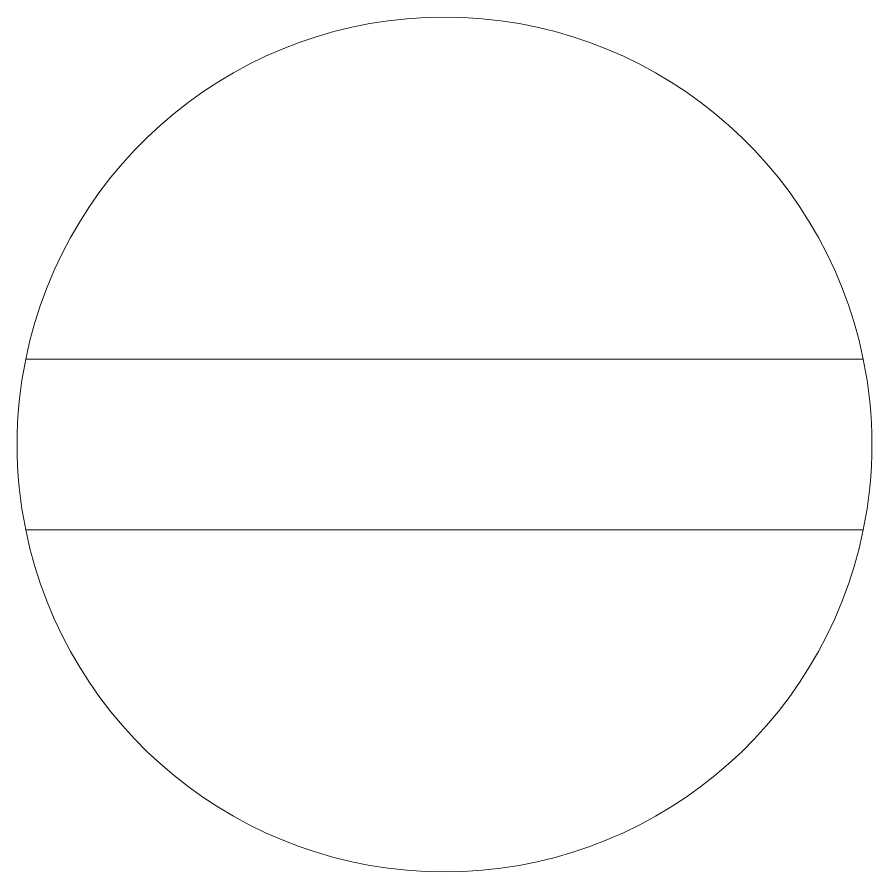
# Model space of a CAD drawing. Header units: inches. Extents: x 1.6 to 15.1, y -0.1 to 9.4.
# Drawn here: x 10.9269 to 11.2311, y 9.0137 to 9.3178 of the extents above; entities that cross this region are included whole.
import ezdxf

# ---------------------------------------------------------------- set-up
doc = ezdxf.new("R2010")
doc.units = ezdxf.units.IN
doc.header["$MEASUREMENT"] = 0
doc.linetypes.add('SLD-Solid', pattern=[0])
doc.layers.add('Screws', color=6, linetype='Continuous')

msp = doc.modelspace()

# ---------------------------------------------------------------- linework, layer by layer
at = {"layer": 'Screws', "color": 6, "linetype": 'SLD-Solid', "lineweight": 15}
for p, q in [((11.18677, 9.19614), (10.97127, 9.19614)), ((10.97127, 9.13537), (11.18677, 9.13537))]:
    msp.add_line(p, q, dxfattribs=at)
for start, end in [(11.5236, 168.4764), (168.4764, 191.5236), (348.4764, 11.5236), (191.5236, 348.4764)]:
    msp.add_arc((11.07902, 9.16575), 0.1521, start, end, dxfattribs=at)
for points, knots in [([(10.92999, 9.19614), (10.92999, 9.19614), (10.93109, 9.19614), (10.93529, 9.19614), (10.93845, 9.19614), (10.94996, 9.19614), (10.96065, 9.19614), (10.97127, 9.19614)], [0, 0, 0, 0, 0.25, 0.25, 0.5, 0.5, 1, 1, 1, 1]), ([(11.18677, 9.19614), (11.19738, 9.19614), (11.2081, 9.19614), (11.21961, 9.19614), (11.22272, 9.19614), (11.22695, 9.19614), (11.22805, 9.19614), (11.22805, 9.19614)], [0, 0, 0, 0, 0.5, 0.5, 0.75, 0.75, 1, 1, 1, 1]), ([(10.97127, 9.13537), (10.96059, 9.13537), (10.94999, 9.13537), (10.93454, 9.13537), (10.92999, 9.13537), (10.92999, 9.13537)], [0, 0, 0, 0, 0.5, 0.5, 1, 1, 1, 1]), ([(11.22805, 9.13537), (11.22805, 9.13537), (11.22695, 9.13537), (11.22275, 9.13537), (11.21967, 9.13537), (11.21191, 9.13537), (11.20736, 9.13537), (11.19743, 9.13537), (11.19209, 9.13537), (11.18677, 9.13537)], [0, 0, 0, 0, 0.25, 0.25, 0.5, 0.5, 0.75, 0.75, 1, 1, 1, 1])]:
    msp.add_open_spline(points, degree=3, knots=knots, dxfattribs=at)

doc.saveas('drawing.dxf')
